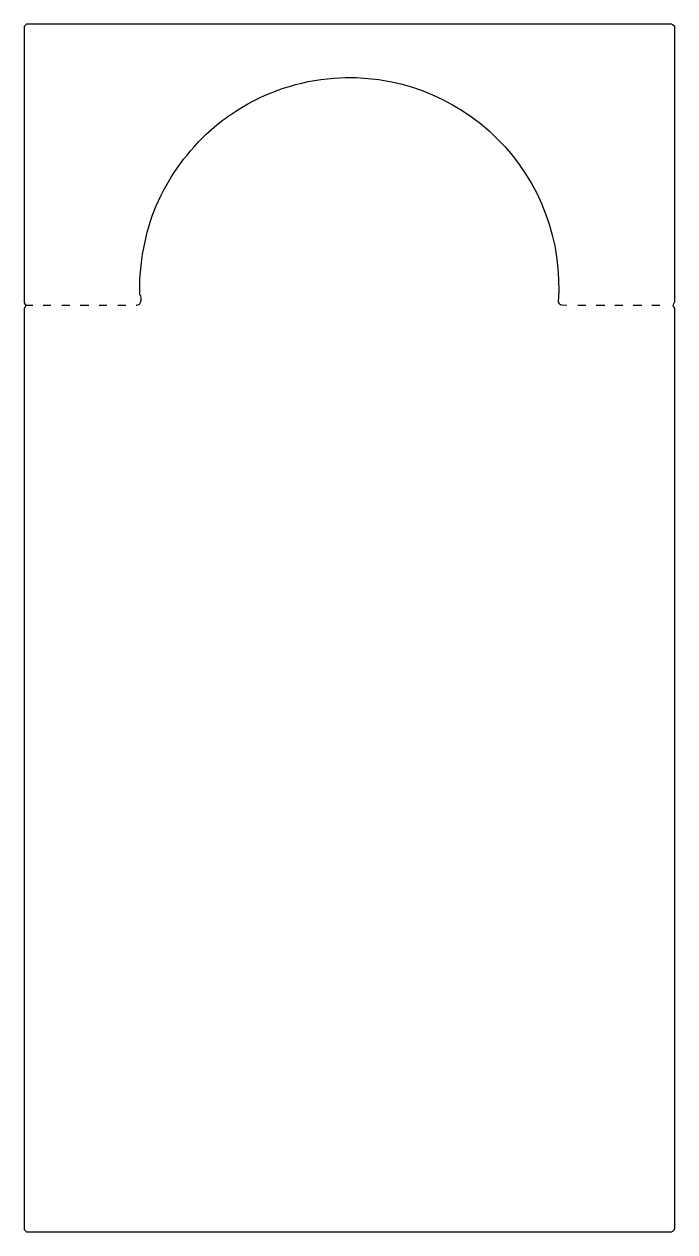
# Model space of a CAD drawing. Extents: x 84 to 910, y 160 to 1694.
import ezdxf

# ---------------------------------------------------------------- set-up
doc = ezdxf.new("R2010")
doc.units = 0
doc.layers.get('0').update_dxf_attribs({"linetype": 'CONTINUOUS'})

msp = doc.modelspace()

# ---------------------------------------------------------------- linework, layer by layer
at = {"color": 7, "linetype": 'CONTINUOUS'}
for points in [[(906, 160, 0.166667), (910, 164), (910, 1333), (908.8, 1334.9), (908, 1336), (908.8, 1339.1), (909.2, 1339.9), (910, 1341), (910, 1691), (907.1, 1693.2), (906, 1694), (87, 1694), (85, 1692), (84, 1691), (84, 1340), (85.2, 1338.1), (86, 1337, -0.120666), (84, 1333), (84, 163), (87, 160), (906, 160)], [(226, 1337, 0.142225), (230.5, 1338.5, 0.24004), (232, 1349), (231, 1350), (231, 1371), (233.439024, 1394.95122), (234.42, 1401.94), (240.352941, 1429.911765), (244.352941, 1443.911765, -0.104569), (299.8, 1538.1, -0.075709), (353.9, 1584.2, -0.124701), (476.959016, 1625.45082, -0.457968), (762, 1341, 0.261581), (766.053846, 1337.430769), (773, 1337)]]:
    msp.add_lwpolyline(points, format="xyb", dxfattribs=at)
for points in [[(86, 1337), (95, 1337)], [(108, 1337), (118, 1337)], [(132, 1337), (142, 1337)], [(155, 1337), (166, 1337)], [(179, 1337), (189, 1337)], [(203, 1337), (213, 1337)], [(787, 1337), (797, 1337)], [(810, 1337), (821, 1337)], [(834, 1337), (844, 1337)], [(857, 1337), (868, 1337)], [(881, 1337), (891, 1337)]]:
    msp.add_lwpolyline(points, dxfattribs=at)

doc.saveas('drawing.dxf')
